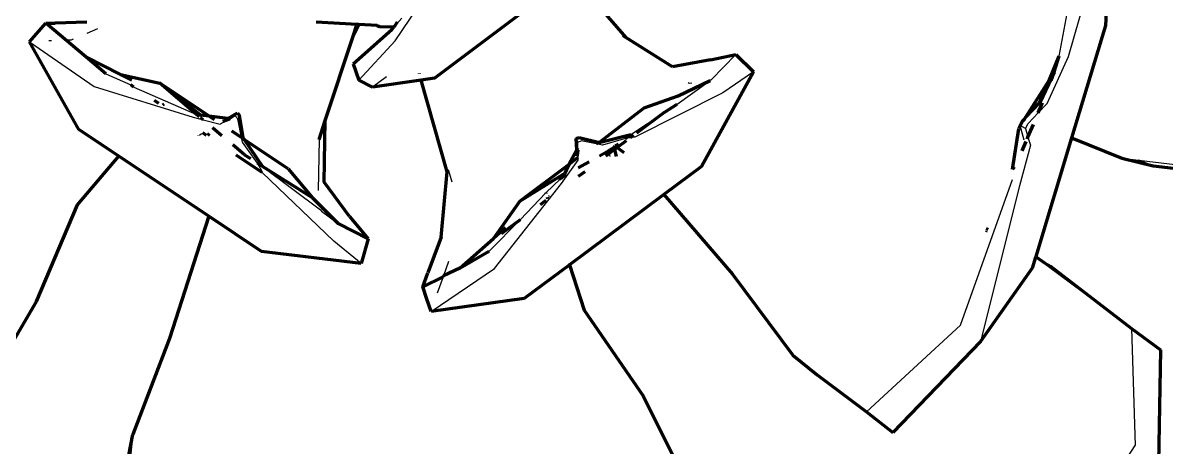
# Model space of a CAD drawing. Header units: millimetres. Extents: x 4307 to 31003, y 2809 to 20009.
# Drawn here: x 17294.1 to 17359.1, y 8909.1 to 8933.3 of the extents above; entities that cross this region are included whole.
import ezdxf

# ---------------------------------------------------------------- set-up
doc = ezdxf.new("R2010")
doc.units = ezdxf.units.MM
doc.layers.add('ProfileEdges', color=7, linetype='Continuous')

msp = doc.modelspace()

# ---------------------------------------------------------------- linework, layer by layer
for p, q in [((17353.051, 8931.368), (17354.674, 8940.167)), ((17353.57, 8931.343), (17356.081, 8940.028)), ((17325.084, 8936.22), (17328.231, 8932.519)), ((17315.25, 8932.244), (17317.559, 8935.678)), ((17315.195, 8933.045), (17315.63, 8933.529)), ((17298.295, 8932.917), (17297.693, 8932.663)), ((17313.084, 8933.177), (17313.044, 8933.097)), ((17294.427, 8932.193), (17298.11, 8929.642)), ((17295.685, 8932.24), (17295.527, 8932.234)), ((17296.797, 8932.286), (17296.62, 8932.278)), ((17296.918, 8932.337), (17296.797, 8932.286)), ((17315.25, 8932.244), (17313.175, 8930.005)), ((17334.643, 8931.468), (17333.225, 8930.03)), ((17352.362, 8928.676), (17353.57, 8931.343)), ((17298.785, 8930.37), (17300.201, 8929.733)), ((17335.637, 8930.481), (17333.904, 8929.29)), ((17298.11, 8929.642), (17303.748, 8927.891)), ((17300.381, 8929.613), (17303.946, 8928.049)), ((17314.752, 8930.188), (17313.959, 8929.609)), ((17331.305, 8928.645), (17333.175, 8929.98)), ((17331.921, 8929.866), (17331.988, 8929.824)), ((17331.988, 8929.824), (17332.134, 8929.848)), ((17333.193, 8930.025), (17333.175, 8929.98)), ((17333.193, 8930.025), (17333.225, 8930.03)), ((17333.904, 8929.29), (17328.893, 8926.764)), ((17352.362, 8928.676), (17351.85, 8928.144)), ((17303.748, 8927.891), (17304.311, 8927.748)), ((17304.311, 8927.748), (17305.284, 8927.502)), ((17305.756, 8927.76), (17305.284, 8927.502)), ((17306.137, 8927.969), (17305.868, 8927.798)), ((17306.137, 8927.969), (17306.268, 8928.143)), ((17306.284, 8927.809), (17306.137, 8927.969)), ((17306.504, 8926.732), (17306.284, 8927.809)), ((17328.662, 8926.916), (17330.567, 8928.165)), ((17351.85, 8928.144), (17351.269, 8927.54)), ((17351.12, 8927.244), (17350.818, 8927.433)), ((17351.056, 8926.59), (17350.818, 8927.433)), ((17351.12, 8927.244), (17351.269, 8927.54)), ((17351.12, 8927.244), (17351.266, 8926.762)), ((17304.04, 8926.848), (17304.041, 8926.88)), ((17304.109, 8926.864), (17304.219, 8926.969)), ((17306.556, 8926.48), (17306.504, 8926.732)), ((17307.406, 8925.283), (17306.556, 8926.48)), ((17310.922, 8926.619), (17310.855, 8923.716)), ((17325.554, 8926.687), (17325.641, 8926.479)), ((17325.641, 8926.479), (17325.835, 8926.56)), ((17325.651, 8926.135), (17325.641, 8926.479)), ((17326.688, 8926.382), (17325.835, 8926.56)), ((17327.045, 8926.307), (17326.688, 8926.382)), ((17328.366, 8926.685), (17327.045, 8926.307)), ((17328.631, 8926.725), (17328.366, 8926.685)), ((17328.893, 8926.764), (17328.631, 8926.725)), ((17351.266, 8926.762), (17351.407, 8926.297)), ((17325.654, 8926.011), (17325.651, 8926.135)), ((17325.665, 8925.615), (17325.654, 8926.011)), ((17327.45, 8925.845), (17327.409, 8926.004)), ((17327.494, 8925.668), (17327.45, 8925.845)), ((17351.407, 8926.297), (17350.782, 8923.988)), ((17307.671, 8924.811), (17307.406, 8925.283)), ((17307.7, 8925.098), (17310.995, 8922.617)), ((17324.708, 8924.114), (17325.669, 8925.459)), ((17325.669, 8925.459), (17325.665, 8925.615)), ((17356.606, 8925.567), (17357.572, 8925.451)), ((17358.402, 8925.121), (17357.572, 8925.451)), ((17357.572, 8925.451), (17364.618, 8924.603)), ((17307.67, 8924.75), (17307.671, 8924.811)), ((17311.757, 8920.832), (17307.67, 8924.75)), ((17318.273, 8924.925), (17318.474, 8924.212)), ((17323.816, 8923.589), (17324.664, 8924.391)), ((17320.904, 8919.284), (17324.708, 8924.114)), ((17347.417, 8916.05), (17350.387, 8924.348)), ((17350.782, 8923.988), (17348.56, 8915.138)), ((17322.355, 8922.055), (17323.816, 8923.589)), ((17324.036, 8923.378), (17323.968, 8923.436)), ((17310.84, 8923.067), (17310.839, 8923.005)), ((17310.995, 8922.617), (17311.048, 8922.544)), ((17311.048, 8922.544), (17312.011, 8921.853)), ((17320.595, 8920.274), (17322.355, 8922.055)), ((17348.836, 8921.423), (17348.936, 8921.369)), ((17313.316, 8919.561), (17311.757, 8920.832)), ((17357.156, 8915.868), (17351.696, 8919.921)), ((17317.291, 8916.841), (17320.904, 8919.284)), ((17318.292, 8919.677), (17317.996, 8918.864)), ((17325.997, 8916.911), (17325.151, 8919.483)), ((17317.979, 8918.818), (17317.638, 8917.883)), ((17342.071, 8911.13), (17347.417, 8916.05)), ((17357.156, 8915.868), (17357.371, 8909.211)), ((17337.878, 8914.356), (17342.071, 8911.13)), ((17300.318, 8909.845), (17300.187, 8908.607)), ((17351.632, 8900.429), (17357.371, 8909.211))]:
    msp.add_line(p, q)
at = {"layer": 'ProfileEdges', "lineweight": 211}
for p, q in [((17356.081, 8940.028), (17355.673, 8933.121)), ((17325.084, 8936.22), (17328.372, 8932.431)), ((17317.491, 8930.12), (17323.475, 8934.638)), ((17294.427, 8932.193), (17295.36, 8933.242)), ((17295.36, 8933.242), (17295.901, 8933.25)), ((17297.64, 8931.33), (17295.36, 8933.242)), ((17297.705, 8933.299), (17295.901, 8933.25)), ((17313.084, 8933.177), (17310.752, 8933.31)), ((17313.177, 8933.172), (17312.849, 8932.505)), ((17312.849, 8932.505), (17313.044, 8933.097)), ((17312.862, 8930.933), (17315.056, 8932.889)), ((17313.177, 8933.172), (17313.084, 8933.177)), ((17314.229, 8933.112), (17313.177, 8933.172)), ((17314.229, 8933.112), (17314.35, 8933.059)), ((17314.35, 8933.059), (17315.195, 8933.045)), ((17315.056, 8932.889), (17315.195, 8933.045)), ((17315.356, 8933.312), (17315.195, 8933.045)), ((17355.673, 8933.121), (17353.747, 8926.729)), ((17297.244, 8927.187), (17294.427, 8932.193)), ((17311.268, 8927.703), (17312.849, 8932.505)), ((17328.372, 8932.431), (17328.231, 8932.519)), ((17331.03, 8930.761), (17328.372, 8932.431)), ((17298.785, 8930.37), (17297.64, 8931.33)), ((17299.613, 8930.327), (17297.64, 8931.33)), ((17312.862, 8930.933), (17313.175, 8930.005)), ((17333.205, 8931.157), (17331.03, 8930.761)), ((17333.205, 8931.157), (17334.643, 8931.468)), ((17334.643, 8931.468), (17335.637, 8930.481)), ((17352.483, 8930.031), (17353.051, 8931.368)), ((17352.75, 8930.457), (17353.051, 8931.368)), ((17299.613, 8930.327), (17301.852, 8929.828)), ((17300.265, 8929.996), (17299.613, 8930.327)), ((17316.632, 8930.376), (17316.624, 8930.405)), ((17335.637, 8930.481), (17332.681, 8925.083)), ((17352.75, 8930.457), (17351.933, 8928.736)), ((17352.483, 8930.031), (17352.75, 8930.457)), ((17352.591, 8929.987), (17352.75, 8930.457)), ((17300.381, 8929.613), (17300.201, 8929.733)), ((17304.667, 8927.955), (17301.852, 8929.828)), ((17303.946, 8928.049), (17301.852, 8929.828)), ((17301.852, 8929.828), (17304.186, 8928.018)), ((17313.959, 8929.609), (17313.175, 8930.005)), ((17316.735, 8930.011), (17313.959, 8929.609)), ((17317.491, 8930.12), (17316.735, 8930.011)), ((17318.207, 8924.782), (17316.735, 8930.011)), ((17331.36, 8929.108), (17333.175, 8929.98)), ((17351.133, 8927.874), (17352.483, 8930.031)), ((17351.933, 8928.736), (17352.483, 8930.031)), ((17329.423, 8928.431), (17331.36, 8929.108)), ((17301.795, 8928.67), (17301.542, 8928.839)), ((17302.075, 8928.638), (17302.011, 8928.584)), ((17326.864, 8926.46), (17329.423, 8928.431)), ((17330.567, 8928.165), (17331.305, 8928.645)), ((17351.133, 8927.874), (17351.933, 8928.736)), ((17351.85, 8928.144), (17352.09, 8928.714)), ((17304.109, 8927.919), (17303.946, 8928.049)), ((17304.186, 8928.018), (17303.946, 8928.049)), ((17304.311, 8927.748), (17304.176, 8927.862)), ((17304.186, 8928.018), (17304.269, 8927.953)), ((17304.667, 8927.955), (17304.186, 8928.018)), ((17304.97, 8927.753), (17304.667, 8927.955)), ((17305.719, 8927.817), (17304.667, 8927.955)), ((17305.454, 8927.66), (17305.719, 8927.817)), ((17305.756, 8927.76), (17305.454, 8927.66)), ((17305.719, 8927.817), (17306.268, 8928.143)), ((17305.833, 8927.802), (17305.719, 8927.817)), ((17305.833, 8927.802), (17305.756, 8927.76)), ((17305.868, 8927.798), (17305.833, 8927.802)), ((17306.268, 8928.143), (17306.385, 8928.002)), ((17306.599, 8926.725), (17306.385, 8928.002)), ((17310.922, 8926.619), (17311.268, 8927.703)), ((17311.212, 8924.204), (17311.268, 8927.703)), ((17330.567, 8928.165), (17328.989, 8926.991)), ((17350.818, 8927.433), (17350.95, 8927.676)), ((17350.95, 8927.676), (17351.073, 8927.777)), ((17351.073, 8927.777), (17351.133, 8927.874)), ((17299.515, 8925.67), (17297.244, 8927.187)), ((17304.514, 8926.856), (17304.291, 8927.005)), ((17305.387, 8926.838), (17304.856, 8927.288)), ((17306.504, 8926.732), (17305.952, 8927.099)), ((17350.388, 8924.923), (17350.748, 8927.239)), ((17350.818, 8927.433), (17350.748, 8927.239)), ((17351.266, 8926.762), (17351.573, 8927.489)), ((17304.667, 8926.962), (17304.556, 8926.855)), ((17306.59, 8926.675), (17306.504, 8926.732)), ((17306.599, 8926.725), (17306.59, 8926.675)), ((17306.59, 8926.675), (17306.649, 8926.636)), ((17309.164, 8924.962), (17306.649, 8926.636)), ((17306.649, 8926.636), (17307.7, 8925.098)), ((17325.554, 8926.687), (17325.72, 8926.747)), ((17325.594, 8926.034), (17325.554, 8926.687)), ((17325.72, 8926.747), (17326.811, 8926.474)), ((17326.688, 8926.382), (17326.811, 8926.474)), ((17326.811, 8926.474), (17326.864, 8926.46)), ((17326.864, 8926.46), (17328.662, 8926.916)), ((17327.771, 8926.262), (17327.951, 8926.362)), ((17328.404, 8926.555), (17327.888, 8926.172)), ((17328.366, 8926.685), (17328.662, 8926.916)), ((17328.818, 8926.863), (17328.631, 8926.725)), ((17350.938, 8925.983), (17351.158, 8926.505)), ((17351.222, 8926.656), (17351.266, 8926.762)), ((17353.747, 8926.729), (17351.711, 8919.97)), ((17353.747, 8926.729), (17356.606, 8925.567)), ((17306.671, 8925.753), (17306.002, 8926.319)), ((17307.67, 8924.75), (17306.205, 8925.728)), ((17306.671, 8925.753), (17307.007, 8925.537)), ((17325.594, 8926.034), (17325.129, 8925.213)), ((17325.651, 8926.135), (17325.594, 8926.034)), ((17325.614, 8925.704), (17325.594, 8926.034)), ((17325.654, 8926.011), (17325.614, 8925.704)), ((17326.88, 8925.701), (17327.409, 8926.004)), ((17327.45, 8925.845), (17327.23, 8925.682)), ((17327.409, 8926.004), (17327.701, 8926.17)), ((17327.728, 8926.053), (17327.45, 8925.845)), ((17327.701, 8926.17), (17327.771, 8926.262)), ((17327.701, 8926.17), (17327.728, 8926.053)), ((17327.888, 8926.172), (17327.728, 8926.053)), ((17327.728, 8926.053), (17327.821, 8925.651)), ((17327.771, 8926.262), (17327.888, 8926.172)), ((17327.888, 8926.172), (17328.257, 8925.888)), ((17297.159, 8922.915), (17299.515, 8925.67)), ((17304.634, 8922.254), (17299.515, 8925.67)), ((17307.7, 8925.098), (17307.406, 8925.283)), ((17310.534, 8923.305), (17307.7, 8925.098)), ((17322.337, 8923.12), (17325.129, 8925.213)), ((17325.129, 8925.213), (17324.879, 8924.677)), ((17325.129, 8925.213), (17325.665, 8925.615)), ((17325.667, 8925.007), (17326.29, 8925.363)), ((17332.681, 8925.083), (17330.544, 8923.494)), ((17350.476, 8925.059), (17350.388, 8924.923)), ((17356.606, 8925.567), (17358.402, 8925.121)), ((17358.402, 8925.121), (17366.603, 8924.176)), ((17309.164, 8924.962), (17310.534, 8923.305)), ((17317.867, 8921.067), (17318.207, 8924.782)), ((17322.337, 8923.12), (17324.798, 8924.627)), ((17324.664, 8924.391), (17324.544, 8924.369)), ((17324.725, 8924.471), (17324.664, 8924.391)), ((17324.798, 8924.627), (17324.725, 8924.471)), ((17324.984, 8924.618), (17324.725, 8924.471)), ((17324.798, 8924.627), (17324.879, 8924.677)), ((17326.034, 8924.792), (17325.664, 8924.517)), ((17312.641, 8922.236), (17311.212, 8924.204)), ((17310.534, 8923.305), (17310.839, 8923.005)), ((17322.337, 8923.12), (17320.836, 8920.989)), ((17323.828, 8923.15), (17323.506, 8922.911)), ((17323.816, 8923.589), (17323.83, 8923.547)), ((17323.894, 8923.353), (17323.926, 8923.258)), ((17330.544, 8923.494), (17325.175, 8919.501)), ((17330.544, 8923.494), (17334.454, 8918.96)), ((17294.834, 8917.406), (17297.159, 8922.915)), ((17310.839, 8923.005), (17312.011, 8921.853)), ((17304.634, 8922.254), (17302.409, 8915.306)), ((17307.646, 8920.243), (17304.634, 8922.254)), ((17313.707, 8920.977), (17312.011, 8921.853)), ((17312.641, 8922.236), (17313.707, 8920.977)), ((17322.355, 8922.055), (17321.289, 8921.261)), ((17321.527, 8921.6), (17320.836, 8920.989)), ((17349, 8921.499), (17348.895, 8921.554)), ((17313.707, 8920.977), (17313.316, 8919.561)), ((17317.867, 8921.067), (17317.104, 8919.038)), ((17318.93, 8919.303), (17320.836, 8920.989)), ((17313.316, 8919.561), (17307.646, 8920.243)), ((17318.93, 8919.303), (17320.595, 8920.274)), ((17351.696, 8919.921), (17351.512, 8919.307)), ((17351.711, 8919.97), (17351.696, 8919.921)), ((17351.76, 8919.938), (17351.711, 8919.97)), ((17351.76, 8919.938), (17352.206, 8919.601)), ((17318.93, 8919.303), (17317.996, 8918.864)), ((17325.151, 8919.483), (17322.59, 8917.579)), ((17325.175, 8919.501), (17325.151, 8919.483)), ((17325.175, 8919.501), (17325.997, 8916.911)), ((17351.512, 8919.307), (17348.56, 8915.138)), ((17352.206, 8919.601), (17352.547, 8919.417)), ((17352.547, 8919.417), (17357.156, 8915.868)), ((17316.831, 8918.233), (17317.104, 8919.038)), ((17317.979, 8918.818), (17316.831, 8918.233)), ((17317.996, 8918.864), (17317.979, 8918.818)), ((17334.454, 8918.96), (17337.878, 8914.356)), ((17317.059, 8917.53), (17316.831, 8918.233)), ((17292.2, 8912.906), (17294.834, 8917.406)), ((17317.291, 8916.841), (17317.059, 8917.53)), ((17322.59, 8917.579), (17317.291, 8916.841)), ((17325.997, 8916.911), (17329.355, 8912.045)), ((17302.409, 8915.306), (17300.318, 8909.845)), ((17357.156, 8915.868), (17358.819, 8914.647)), ((17348.56, 8915.138), (17343.573, 8909.959)), ((17358.819, 8914.647), (17358.689, 8908.223)), ((17337.878, 8914.356), (17339.27, 8913.229)), ((17339.27, 8913.229), (17342.071, 8911.13)), ((17331.735, 8907.269), (17329.355, 8912.045)), ((17342.071, 8911.13), (17343.573, 8909.959)), ((17299.954, 8907.984), (17300.318, 8909.845))]:
    msp.add_line(p, q, dxfattribs=at)

doc.saveas('drawing.dxf')
